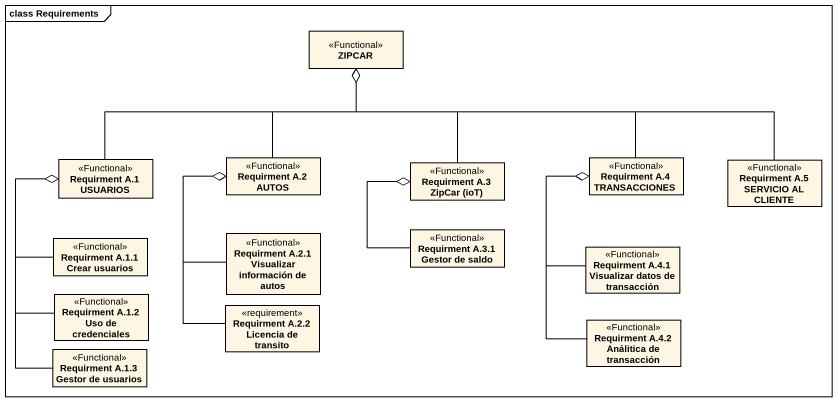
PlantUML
@startuml
mainframe class Requirements
hide circle
hide empty members
class ZIPCAR <<Functional>>
class "Requirment A.1 USUARIOS" as Requirment_A_1_USUARIOS <<Functional>>
class "Requirment A.2 AUTOS" as Requirment_A_2_AUTOS <<Functional>>
class "Requirment A.3 ZipCar (ioT)" as Requirment_A_3_ZipCar_ioT <<Functional>>
class "Requirment A.4 TRANSACCIONES" as Requirment_A_4_TRANSACCIONES <<Functional>>
class "Requirment A.5 SERVICIO AL CLIENTE" as Requirment_A_5_SERVICIO_AL <<Functional>>
class "Requirment A.1.1 Crear usuarios" as Requirment_A_1_1_Crear <<Functional>>
class "Requirment A.2.1 Visualizar información de autos" as Requirment_A_2_1_Visualizar <<Functional>>
class "Requirment A.3.1 Gestor de saldo" as Requirment_A_3_1_Gestor_de <<Functional>>
class "Requirment A.4.1 Visualizar datos de transacción" as Requirment_A_4_1_Visualizar <<Functional>>
class "Requirment A.1.2 Uso de credenciales" as Requirment_A_1_2_Uso_de <<Functional>>
class "Requirment A.2.2 Licencia de transito" as Requirment_A_2_2_Licencia <<requirement>>
class "Requirment A.4.2 Análitica de transacción" as Requirment_A_4_2_Análitica <<Functional>>
class "Requirment A.1.3 Gestor de usuarios" as Requirment_A_1_3_Gestor_de <<Functional>>
Requirment_A_1_USUARIOS -right-o ZIPCAR
Requirment_A_2_AUTOS -up-o ZIPCAR
Requirment_A_3_ZipCar_ioT -up-o ZIPCAR
Requirment_A_4_TRANSACCIONES -left-o ZIPCAR
Requirment_A_5_SERVICIO_AL -left-o ZIPCAR
Requirment_A_1_1_Crear -up-o Requirment_A_1_USUARIOS
Requirment_A_2_1_Visualizar -up-o Requirment_A_2_AUTOS
Requirment_A_3_1_Gestor_de -up-o Requirment_A_3_ZipCar_ioT
Requirment_A_4_1_Visualizar -up-o Requirment_A_4_TRANSACCIONES
Requirment_A_1_2_Uso_de -up-o Requirment_A_1_USUARIOS
Requirment_A_2_2_Licencia -up-o Requirment_A_2_AUTOS
Requirment_A_4_2_Análitica -up-o Requirment_A_4_TRANSACCIONES
Requirment_A_1_3_Gestor_de -up-o Requirment_A_1_USUARIOS
@enduml
